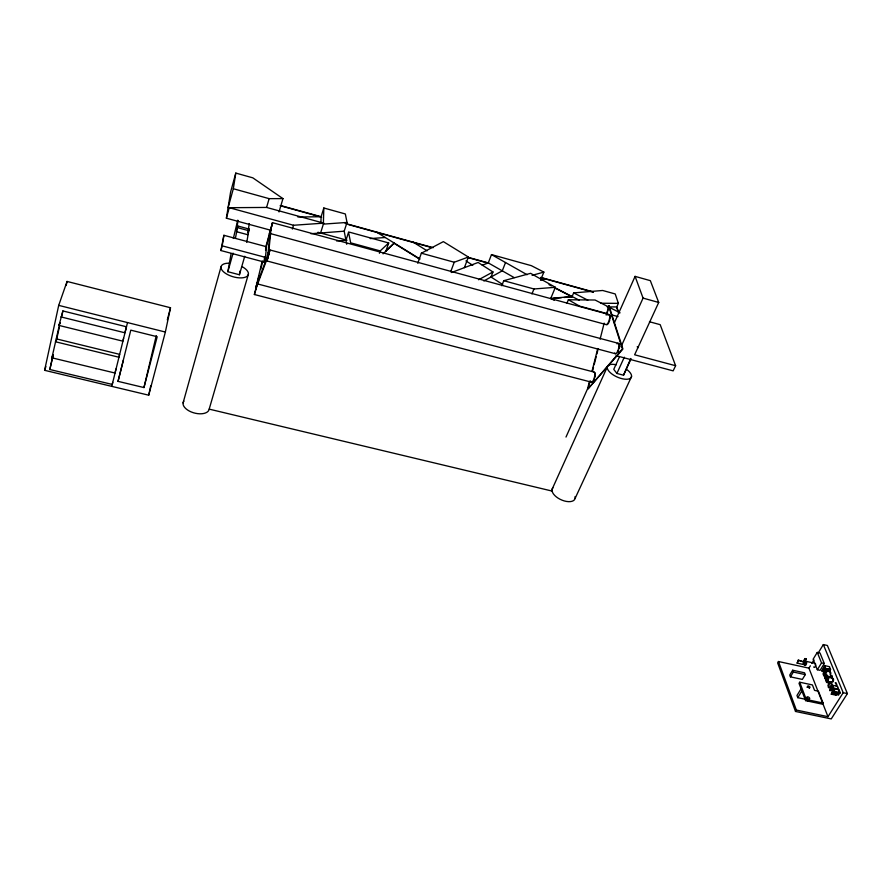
<?xml version="1.0" encoding="UTF-8"?>
<svg xmlns="http://www.w3.org/2000/svg" width="892" height="892" viewBox="0 0 892 892"><rect width="100%" height="100%" fill="white"/><g stroke="black" fill="none" stroke-linecap="round" stroke-linejoin="round"><path stroke-width="1.34" d="M269.774 233.425L272.473 222.677L266.753 245.356M323.829 207.992L323.361 224.115L347.021 222.442L345.338 213.957L323.829 207.992L321.098 216.723L320.886 223.502M615.469 353.745L267.009 260.977L269.886 249.95L618.111 343.264M269.808 249.827L267.009 260.977M827.029 676.705L826.661 674.073L824.777 676.415A1.962 0.992 -80.5 0 0 824.676 677.73C824.788 679.804 826.561 678.923 825.122 677.73A1.238 0.624 -80.6 0 1 825.122 676.872L826.371 674.876L827.029 676.705L831.957 677.797L831.801 676.326M591.53 382.189L254.376 294.516L256.506 287.581L256.249 286.142L266.697 258.323L268.102 252.681L270.343 230.314L270.878 230.47M265.437 257.375L266.53 246.738L223.892 235.287L220.893 250.54L264.065 262.025L265.437 257.375L222.197 245.846L223.892 235.287M264.065 262.025L264.612 256.684M246.738 242.423L249.091 229.054L237.763 225.988L236.636 229.98L238.019 220.48M249.191 223.513L247.954 233.035L249.091 229.054M231.117 253.529L227.85 271.714L239.424 274.758L239.915 271.112M235.466 238.064L237.763 225.988M233.347 238.443L237.729 220.224M230.738 208.427L228.096 207.713L233.325 188.736L235.8 173.081L252.804 177.831L282.954 198.615L279.018 211.939M270.477 230.169L226.378 218.194L230.604 192.036L235.8 173.081M256.249 286.142L262.203 261.122M256.796 286.287L257.063 283.801L254.376 294.516M266.697 258.323L267.254 258.468M165.355 332.036L170.506 307.751L67.056 281.448L58.705 305.376L44.6 370.314L148.719 395.189L165.355 332.036L58.705 305.376M148.719 395.189L150.737 385.812M66.175 285.518L67.056 281.448M116.049 368.875L114.979 373.023L51.903 357.815L59.954 322.603L58.995 325.424L122.84 341.168L123.575 338.324M58.995 325.424L62.897 310.94L126.474 326.784L124.913 332.794L60.868 316.894M112.749 382.356L112.214 384.43L49.818 369.5L52.996 355.005M53.163 355.339L49.818 369.5M56.408 340.532L59.363 327.085M61.715 316.314L62.897 310.94M143.958 387.563L157.193 336.73L130.79 330.151L118.034 381.352L143.958 387.563L156.267 335.626M830.028 677.942L830.541 676.671M836.205 686.004L836.295 684.354M111.768 386.359L127.511 322.581M118.034 381.352L123.386 360.201M265.548 247.865L270.343 230.314M259.07 275.851L255.714 289.153L268.403 255.402L271.123 228.051L270.109 232.076M260.743 269.217L262.75 261.267M589.311 381.966L587.627 388.656L565.996 437.058M592.009 371.273L597.74 348.538M600.104 339.172L604.152 323.127M606.17 315.099L609.013 305.867L622.917 349.028L588.107 388.778L622.415 348.895L608.534 305.733M588.107 388.778L590.125 380.761M592.489 371.395L593.503 367.381M594.172 364.716L596.191 356.688M596.871 354.012L598.22 348.672M607.329 312.535L609.013 305.867M167.317 319.882L170.506 307.751M226.378 218.194L229.266 207.702L266.596 207.435L323.673 223.145L320.574 232.99M220.893 250.54L222.197 245.846M183.094 402.883L221.004 266.886M227.85 271.714L233.08 253.161M239.424 274.758L244.731 256.26M266.596 207.435L269.139 198.648L282.954 198.615M183.864 401.166A13.425 7.169 15.1 0 0 193.285 412.695A13.425 7.169 15.1 0 0 209.185 409.127L248.422 274.1M269.707 232.868L272.539 223.223M265.515 250.184L266.53 246.738M266.942 260.341L269.875 250.451M292.375 229.032L293.513 225.263L323.673 223.145M619.427 356.889L613.763 369.355L616.896 373.447L623.53 375.197L630.733 358.495M346.732 244.274L344.189 231.184L347.021 222.442M345.951 240.294L348.56 232.277L349.597 232.21L388.7 242.959L385.89 251.154M51.903 357.815L52.94 354.726M44.6 370.314L45.882 366.545M379.412 253.283L380.215 250.908L388.7 242.959M383.058 253.841L394.231 243.059L385.991 250.875M417.779 263.274L421.37 253.205L443.357 241.632L468.389 257.03L464.397 267.656M450.683 271.804L454.229 262.237L468.389 257.03M540.987 279.129L543.864 272.093L531.331 265.66L491.481 254.599L488.292 262.906L482.249 265.203M451.519 272.517L478.134 262.471L492.964 271.96L491.001 277.011L502.72 284.537M505.53 262.538L502.274 270.845L483.821 280.947M501.772 285.73L503.757 280.701L530.606 273.32L555.382 287.302L550.665 298.63M531.944 293.959L533.973 288.975L555.382 287.302M566.899 303.235L568.371 299.779L595.064 300.013L620.085 312.836M564 297.482L571.995 296.802L573.656 292.899L602.669 290.48L615.224 293.959L618.368 303.358L616.773 306.948L618.803 313.059M614.32 322.937L635.082 276.375L650.335 280.657L658.709 302.455L634.625 354.782L675.612 365.72L673.148 370.86L616.171 355.707M552.092 489.273L607.285 366.947A13.101 5.686 24.2 0 0 616.182 376.569A13.101 5.686 24.2 0 0 630.432 378.264A13.101 5.686 24.2 0 0 626.362 369.21M620.999 346.821L643.065 298.106L635.082 276.375M616.896 373.447L624.311 357.201M623.53 375.197L630.978 358.985M575.128 498.36L631.547 376.547M832.76 681.087L832.559 678.801M830.463 674.809C832.359 671.631 827.954 669.736 825.212 670.193C825.457 673.371 825.825 672.378 823.561 672.39A1.728 0.87 -80.5 0 0 823.227 673.237L823.171 673.527A1.528 0.769 -80.5 0 0 823.283 674.597L824.03 676.214L825.97 672.746L825.212 670.193M778.46 661.518L796.366 710.065L827.966 716.677L808.921 668.141L778.46 661.518L777.646 662.89L795.508 711.448L831.244 718.919L847.4 693.597L827.375 645.473L823.338 644.582L818.287 652.821M798.251 660.158L803.647 661.953L798.251 660.158L797.125 663.113L804.74 664.774L806.368 662.087L805.955 661.318A2.085 1.015 -80.1 0 0 805.409 661.44M792.665 670.226L789.754 675.032L790.435 676.85L802.343 679.414L805.275 674.62L804.573 672.802L792.665 670.226L793.345 672.044L790.435 676.85M797.125 663.113L798.507 660.827M803.38 661.284L805.03 658.575L806.134 658.82L803.369 664.473L803.112 663.804M803.647 661.953L805.03 658.575M806.368 662.087L804.74 661.117L806.134 658.82M817.273 652.409L813.114 659.221L817.317 669.747L820.082 670.349L824.297 663.525L820.027 653.011L817.273 652.409L821.532 662.912L817.317 669.747M799.711 682.213L799.02 683.35L805.576 700.621L822.368 704.167L823.082 703.03L818.432 691.2L814.541 690.375L812.422 684.933L799.711 682.213L806.279 699.484L805.576 700.621M808.921 668.141L810.36 665.789M811.798 663.436L813.961 659.902M801.083 688.78L796.969 695.492L797.771 697.667L805.42 699.283M797.771 697.667L801.908 690.943M795.508 711.448L796.366 710.065M821.945 671.018L824.665 665.61L829.549 666.681L830.329 670.015L825.434 668.944L824.554 666.792L823.717 668.153L824.554 670.204L824.208 670.773L823.372 668.71L821.945 671.018L826.817 672.077M825.434 668.944L824.665 665.61M829.092 671.843L828.601 669.212L823.717 668.153M830.106 671.263L830.173 674.319M831.467 681.867C823.952 684.053 831.656 676.805 827.107 677.307C825.423 678.076 825.546 683.339 827.207 681.856L829.672 682.391M831.957 677.797L831.98 675.5L830.575 675.657M832.704 682.135C833.797 681.254 834.053 677.429 832.024 678.366M837.521 687.554L838.435 689.772L837.621 686.349L832.66 685.279L829.627 690.107L833.596 691.545M829.883 690.742L831.344 688.423L832.203 690.553L832.571 689.984L831.701 687.855L832.559 686.483L833.462 688.713L839.026 689.772L840.208 692.649L839.84 693.218L834.856 692.147L833.953 689.917L833.095 691.278L833.596 693.998L838.58 695.058L838.067 692.348M833.462 688.713L832.66 685.279M835.971 694.6L836.228 695.236L831.266 694.177L832.727 691.846L833.596 693.998M834.856 692.147L834.053 688.702L831.266 694.177M827.966 716.677L843.208 692.694L823.338 644.582M478.603 279.754L492.964 271.96M835.18 682.703L836.083 682.759L836.785 684.498A2.62 1.338 -80.8 0 1 836.629 686.238M540.507 280.3L545.815 278.795M532.1 275.349L543.864 272.093M572.106 296.545L550.777 298.363L554.155 300.292M553.33 298.396L561.336 297.716M310.996 233.726L344.189 231.184M336.596 240.951L346.988 240.216L317.931 232.266M370.225 238.577L385.266 237.506M835.447 683.462L836.038 683.718M297.906 217.012L321.098 216.723L281.002 205.651M607.184 306.904L616.773 306.948M600.539 303.235L618.368 303.358M229.121 263.218L228.709 263.196A14.194 6.411 16.5 0 0 223.602 271.882A14.194 6.411 16.5 0 0 244.62 277.434A14.194 6.411 16.5 0 0 242.312 266.786M806.279 699.484L823.082 703.03M833.819 688.133L838.792 689.204M831.701 687.855L834.176 688.379M843.208 692.694L847.4 693.597M833.095 691.278L840.208 692.649M833.964 693.418L838.937 694.489M827.464 676.058L832.381 677.117M793.345 672.044L805.275 674.62M826.795 682.525L830.497 683.317M805.955 661.318L814.987 663.291M804.74 661.117L806.112 661.418A2.085 1.015 -80.1 0 1 806.056 664.841A2.085 1.015 -80.1 0 1 804.472 664.105L804.74 664.774M825.78 668.376L830.686 669.446M824.554 670.204L829.448 671.275M824.832 670.817L827.274 671.341M821.699 670.405L826.572 671.464M805.286 659.244L806.401 659.489M821.532 662.912L824.297 663.525M209.185 409.127L552.092 491.068M56.386 338.882L119.628 354.347L118.881 357.224L55.416 341.748M256.517 283.667L594.027 372.064M618.87 353.656L618.145 351.37A5.419 1.728 -74.7 0 0 618.647 350.121M268.102 252.681L268.659 252.826M236.391 231.664L247.731 234.719M269.228 233.269L606.393 324.655M237.517 227.661L248.879 230.727M649.465 321.744L660.18 324.666L675.612 365.72M229.266 207.702L293.513 225.263M380.215 250.908L350.668 242.836L348.56 232.277M607.43 313.705L579.532 306.09L568.371 299.779M611.41 314.798L618.056 316.604M272.473 222.677L608.946 314.508M421.37 253.205L454.229 262.237M503.757 280.701L533.973 288.975M233.325 188.736L269.139 198.648M345.137 223.368L433.178 247.686M467.508 257.164L488.292 262.906L514.205 277.613M540.73 277.39L593.202 291.885M280.144 205.718L321.655 217.18M348.426 224.572L431.449 247.497M467.598 257.476L489.017 263.396M541.243 277.813L593.459 292.23M643.065 298.106L658.709 302.455M827.207 681.856L826.304 680.518A1.416 0.714 -80.6 0 1 826.371 679.581L826.784 678.622L827.776 681.064M573.656 292.899L587.795 300.158M549.015 284.671L551.446 285.919M553.876 287.168L579.164 300.169M553.776 287.425L571.995 296.802M491.481 254.599L527.094 274.725M376.346 231.987L419.809 258.914M394.141 243.338L419.719 259.182M413.174 242.156L427.156 250.83M465.936 260.91L472.793 265.314M829.448 667.863L830.329 670.015M838.926 690.977L839.84 693.218M637.289 346.587L637.758 347.969M616.974 308.141L618.256 312.022M595.165 372.934L595.31 373.759A5.229 1.617 -75.2 0 1 594.897 377.394M590.872 381.386L590.883 381.43A5.229 1.617 -75.2 0 0 593.314 380.327A5.229 1.617 -75.2 0 0 594.819 373.637L594.685 372.8A5.229 1.617 -75.2 0 0 593.57 372.198M575.084 496.565A12.432 6.411 24.7 0 1 562.15 500.211A12.432 6.411 24.7 0 1 552.884 487.801M607.998 365.642A13.101 5.686 24.2 0 1 616.305 364.783M619.015 343.598A5.419 1.728 -74.7 0 1 619.048 348.761M594.518 378.71A5.229 1.617 -75.2 0 1 593.537 380.94M610.095 315.322A5.24 1.617 -74.4 0 1 610.095 318.411M609.827 319.726A5.24 1.617 -74.4 0 1 609.437 321.042M608.957 322.268A5.24 1.617 -74.4 0 1 608.422 323.317M607.876 324.119A5.24 1.617 -74.4 0 1 607.341 324.621M617.052 343.911A5.419 1.728 -74.7 0 1 618.992 345.226A5.419 1.728 -74.7 0 1 617.286 351.972A5.419 1.728 -74.7 0 1 614.766 352.976M607.943 315.188A5.24 1.617 -74.4 0 1 609.492 318.935A5.24 1.617 -74.4 0 1 606.002 324.465M815.433 663.726A2.085 1.026 -80.2 0 1 815.221 666.614A2.085 1.026 -80.2 0 1 813.716 666.937M807.026 687.297A1.338 0.702 32.6 0 1 808.174 686.963A1.338 0.702 32.6 0 1 809.401 688.234M808.464 700.666A1.617 0.859 32.9 0 1 807.238 700.677M805.967 699.685A1.617 0.859 32.9 0 1 805.788 698.882M806.769 698.581A1.617 0.859 32.9 0 1 807.516 698.871M828.233 685.223C827.285 689.182 831.522 688.591 831.667 685.168A2.62 1.327 -80.8 0 0 831.835 683.428C831.534 679.559 828.055 683.049 828.233 685.223M828.233 678.857L827.832 680.027C825.947 678.578 828.166 676.671 828.233 678.857M828.679 685.312C830.563 693.43 833.373 675.4 828.679 685.312M823.673 673.27L824.342 674.742L824.966 673.739L824.308 672.724L823.673 673.27M807.784 686.84A1.338 0.702 32.6 0 0 809.836 687.643A1.338 0.702 32.6 0 0 808.743 686.037A1.338 0.702 32.6 0 0 807.784 686.84M807.059 697.934A1.628 0.859 32.9 0 0 809.557 698.915A1.628 0.859 32.9 0 0 808.23 696.942A1.628 0.859 32.9 0 0 807.059 697.934"/></g></svg>
